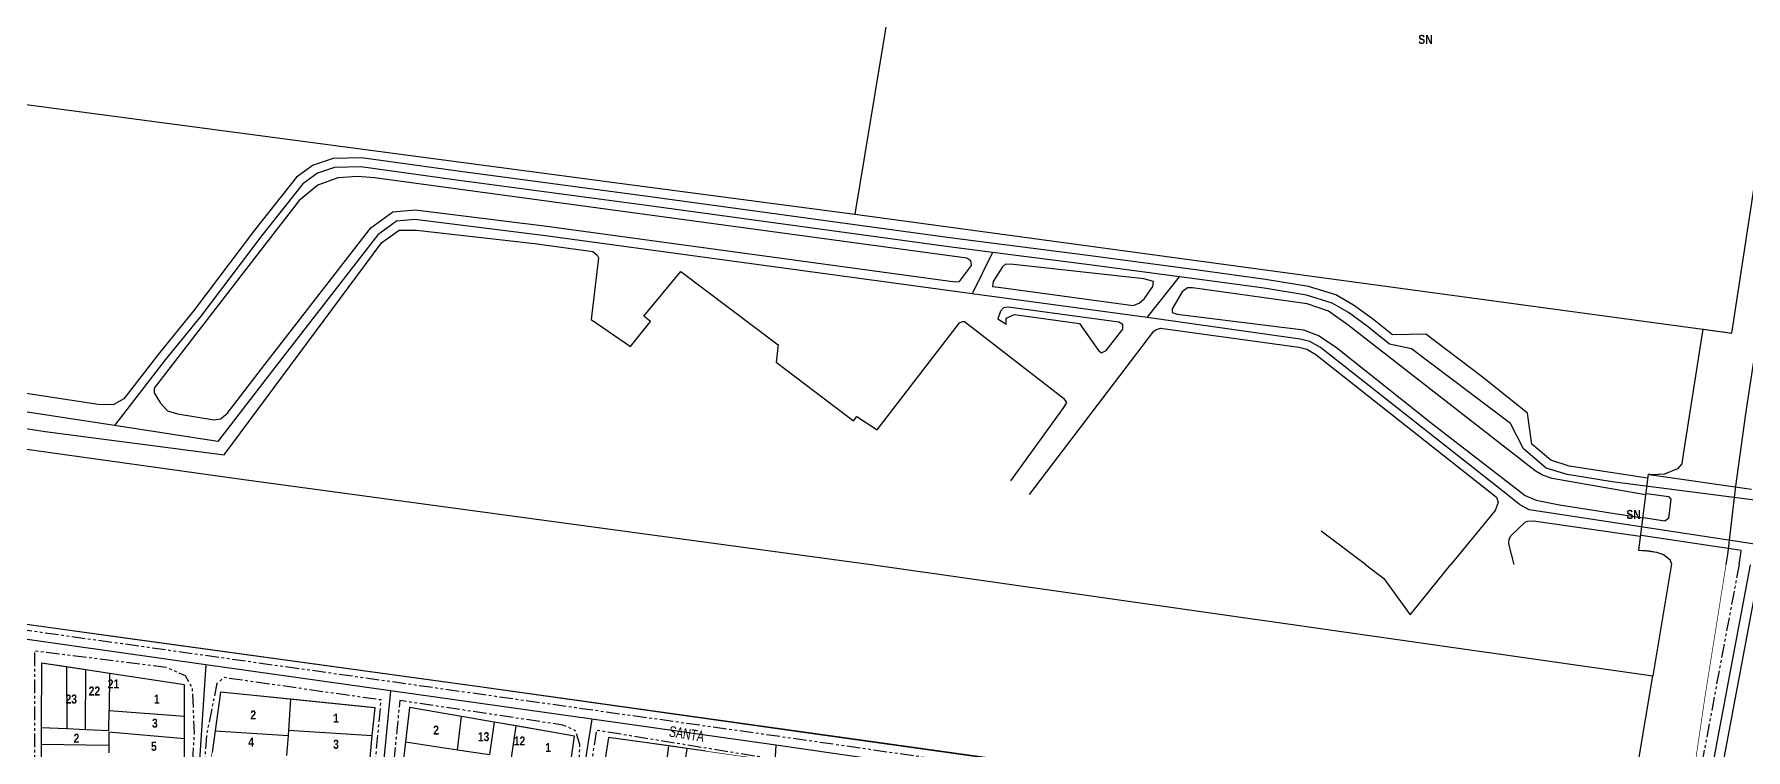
# Model space of a CAD drawing. Extents: x 204381 to 207261, y 4847713 to 4851061.
# Drawn here: x 204745.6 to 205221.4, y 4850212.5 to 4850411.3 of the extents above; entities that cross this region are included whole.
import ezdxf
from ezdxf.enums import TextEntityAlignment as Align

# ---------------------------------------------------------------- set-up
doc = ezdxf.new("R2010")
doc.units = 0
doc.header["$LTSCALE"] = 1.5
doc.header["$MEASUREMENT"] = 0
doc.linetypes.add('PHANTOMX2', pattern=[5, 2.5, -0.5, 0.5, -0.5, 0.5, -0.5])
for name, color, linetype in [('CD-MALHA-LOTES', 40, 'CONTINUOUS'), ('HD-VALAS-DRENOS', 170, 'CONTINUOUS'), ('RU-QUADRAS', 210, 'CONTINUOUS'), ('SV-EIXO-ROD-ESTR', 7, 'CONTINUOUS'), ('SV-EIXO-RUA-N-PAV', 6, 'CONTINUOUS'), ('SV-EIXO-RUA-PAV', 20, 'CONTINUOUS'), ('SV-EST-MUNIC-PAV', 1, 'CONTINUOUS'), ('SV-RUA-NAO-PAV-S-GUIA-C-GUIA', 7, 'PHANTOMX2'), ('SV-RUA-PAVIM-S-GUIA-C-GUIA', 7, 'CONTINUOUS'), ('SV-TXT-RUA-N-PAV-S-GUIA-C-GUIA', 7, 'CONTINUOUS'), ('Th_NmrPort', 7, 'CONTINUOUS')]:
    doc.layers.add(name, color=color, linetype=linetype)
doc.styles.add('ARIAL', font='ARIAL.TTF')
doc.styles.get("Standard").update_dxf_attribs({"font": 'swisscbo.ttf'})

msp = doc.modelspace()

# ---------------------------------------------------------------- linework, layer by layer
at = {"layer": 'CD-MALHA-LOTES', "linetype": 'Continuous'}
for points in [[(204990.52, 4850462.54), (204973.69, 4850361.28)], [(204637.07, 4850405.79), (204908.27, 4850369.93)], [(205217.5, 4850328.24), (205226.96, 4850389.94)], [(204908.27, 4850369.93), (204973.69, 4850361.28)], [(204973.69, 4850361.28), (205209.44, 4850329.35)], [(205209.44, 4850329.35), (205217.5, 4850328.24)], [(204643.87, 4850309.9), (204803.22, 4850287.6)], [(204803.22, 4850287.6), (204978.25, 4850263.92)], [(204978.25, 4850263.92), (205195.54, 4850232.95)], [(204720.14, 4850250.55), (204770.11, 4850243.68)], [(204770.11, 4850243.68), (204870.04, 4850229.95)], [(204747.59, 4850236.51), (204747.56, 4850218.63)], [(204754.56, 4850235.46), (204747.59, 4850236.51)], [(204754.56, 4850235.46), (204754.65, 4850218.32)], [(204759.95, 4850234.64), (204754.56, 4850235.46)], [(204759.87, 4850218.1), (204759.95, 4850234.64)], [(204766.52, 4850233.65), (204759.95, 4850234.64)], [(204766.52, 4850233.65), (204766.42, 4850223.4)], [(204787.39, 4850230.49), (204766.52, 4850233.65)], [(205187.59, 4850185.58), (205195.54, 4850232.95)], [(204787.39, 4850221.79), (204787.39, 4850230.49)], [(204797.36, 4850228.47), (204795.86, 4850217.7)], [(204816.88, 4850226.47), (204797.36, 4850228.47)], [(204870.04, 4850229.95), (204962.67, 4850216.92)], [(204766.37, 4850217.81), (204766.42, 4850223.4)], [(204766.42, 4850223.4), (204787.39, 4850221.79)], [(204816.88, 4850226.47), (204816.26, 4850217.93)], [(204840.34, 4850224.07), (204816.88, 4850226.47)], [(204839.59, 4850216.42), (204840.34, 4850224.07)], [(204849.9, 4850224.21), (204848.78, 4850214.64)], [(204864.41, 4850221.69), (204849.9, 4850224.21)], [(204747.56, 4850218.63), (204747.55, 4850213.97)], [(204747.56, 4850218.63), (204754.65, 4850218.32)], [(204754.65, 4850218.32), (204759.87, 4850218.1)], [(204759.87, 4850218.1), (204766.37, 4850217.81)], [(204787.39, 4850215.54), (204787.39, 4850221.79)], [(204863.26, 4850212.47), (204864.41, 4850221.69)], [(204873.43, 4850220.13), (204864.41, 4850221.69)], [(204873.43, 4850220.13), (204872.12, 4850211.15)], [(204879.58, 4850219.06), (204873.43, 4850220.13)], [(204878.3, 4850210.23), (204879.58, 4850219.06)], [(204895.77, 4850216.25), (204879.58, 4850219.06)], [(204747.55, 4850213.97), (204747.54, 4850208.95)], [(204747.55, 4850213.97), (204766.33, 4850213.7)], [(204766.33, 4850213.7), (204766.31, 4850211.58)], [(204766.37, 4850217.43), (204766.33, 4850213.7)], [(204766.37, 4850217.43), (204787.39, 4850215.54)], [(204787.39, 4850209.53), (204787.39, 4850215.54)], [(204795.86, 4850217.7), (204795.03, 4850211.73)], [(204795.86, 4850217.7), (204816.15, 4850216.37)], [(204816.15, 4850216.37), (204815.75, 4850210.84)], [(204816.26, 4850217.93), (204816.15, 4850216.37)], [(204816.26, 4850217.93), (204839.59, 4850216.42)], [(204838.88, 4850209.12), (204839.59, 4850216.42)], [(204848.78, 4850214.64), (204848.21, 4850209.81)], [(204848.78, 4850214.64), (204863.26, 4850212.47)], [(204894.58, 4850207.8), (204895.77, 4850216.25)], [(204905.23, 4850215.89), (204903.78, 4850206.29)], [(204922.03, 4850213.51), (204905.23, 4850215.89)], [(204920.82, 4850204), (204922.03, 4850213.51)], [(204927.09, 4850212.79), (204922.03, 4850213.51)], [(204962.67, 4850216.92), (205055.3, 4850203.9)], [(204863.26, 4850212.47), (204872.12, 4850211.15)], [(204925.74, 4850203.34), (204927.09, 4850212.79)], [(204932.28, 4850212.06), (204927.09, 4850212.79)]]:
    msp.add_lwpolyline(points, dxfattribs=at)
at = {"layer": 'CD-MALHA-LOTES', "linetype": 'Continuous', "flags": 128}
msp.add_lwpolyline([(205209.44, 4850329.35), (205204.06, 4850295.1), (205203.58, 4850291.94), (205202.38, 4850290.49), (205198.77, 4850289.04), (205195.17, 4850288.8), (205194.22, 4850289.01), (205191.54, 4850267.89), (205193.73, 4850267.74), (205196.51, 4850267.35), (205198.47, 4850266.73), (205200.29, 4850265.34), (205200.77, 4850264.11), (205195.54, 4850232.95)], dxfattribs=at)
at = {"layer": 'HD-VALAS-DRENOS', "const_width": 0.18, "flags": 128}
for points in [[(205215.89, 4850263.9), (205216.34, 4850266.69), (205218.58, 4850285.66), (205221.36, 4850305.82), (205223.1, 4850316.72), (205238.04, 4850414.45), (205238.72, 4850420.4), (205246.87, 4850472.12), (205248.16, 4850480.37), (205258.21, 4850543.89), (205259.19, 4850552.79), (205266.79, 4850602.76), (205268.08, 4850611.21), (205269.93, 4850623.01), (205270.19, 4850626.86), (205270.75, 4850629.21)], [(205215.89, 4850263.9), (205216.34, 4850266.69), (205218.58, 4850285.66), (205221.36, 4850305.82), (205223.1, 4850316.72), (205238.04, 4850414.45), (205238.72, 4850420.4), (205246.87, 4850472.12), (205248.16, 4850480.37), (205258.21, 4850543.89), (205259.19, 4850552.79), (205266.79, 4850602.76), (205268.08, 4850611.21), (205269.93, 4850623.01), (205270.19, 4850626.86), (205270.75, 4850629.21)], [(205215.89, 4850263.9), (205210.02, 4850227.12), (205205.73, 4850197.95)]]:
    msp.add_lwpolyline(points, dxfattribs=at)
at = {"layer": 'HD-VALAS-DRENOS', "flags": 128}
msp.add_lwpolyline([(205215.89, 4850263.9), (205216.34, 4850266.69), (205218.58, 4850285.66), (205221.36, 4850305.82), (205223.1, 4850316.72), (205238.04, 4850414.45), (205238.72, 4850420.4), (205246.87, 4850472.12), (205248.16, 4850480.37), (205258.21, 4850543.89), (205259.19, 4850552.79), (205266.79, 4850602.76), (205268.08, 4850611.21), (205269.93, 4850623.01), (205270.19, 4850626.86), (205270.75, 4850629.21)], dxfattribs=at)
at = {"layer": 'RU-QUADRAS', "color": 6, "linetype": 'Continuous', "const_width": 0.18}
msp.add_lwpolyline([(205226.96, 4850389.94), (205217.5, 4850328.24), (205209.44, 4850329.35), (205203.58, 4850291.94), (205202.38, 4850290.49), (205198.77, 4850289.04), (205195.17, 4850288.8), (205194.22, 4850289.01), (205191.54, 4850267.89, -0.099395), (205198.47, 4850266.73), (205200.29, 4850265.34), (205200.77, 4850264.11), (205187.59, 4850185.58), (204870.04, 4850229.95), (204670.18, 4850257.42)], format="xyb", dxfattribs=at)
for points in [[(204747.3, 4850174.15), (204747.59, 4850236.51), (204787.39, 4850230.49), (204787.39, 4850200.59), (204787, 4850200.38), (204787, 4850116.6), (204747.85, 4850116.6)], [(204794.22, 4850205.94), (204797.36, 4850228.47), (204840.34, 4850224.07), (204833.18, 4850149.87), (204835.87, 4850149.56), (204835.13, 4850143.72), (204832.48, 4850143.94), (204830.34, 4850118.86), (204829.46, 4850112.34), (204794.91, 4850115.79), (204795.08, 4850133.58)], [(204836.38, 4850108.74), (204849.9, 4850224.21), (204895.77, 4850216.25), (204892.77, 4850194.97), (204878.71, 4850103.54)], [(204887.88, 4850102.81), (204905.23, 4850215.89), (204947.98, 4850209.83), (204947.13, 4850198.28), (204940.65, 4850135.07), (204933.07, 4850095.73)]]:
    msp.add_lwpolyline(points, close=True, dxfattribs=at)
at = {"layer": 'SV-EIXO-ROD-ESTR', "flags": 128}
msp.add_lwpolyline([(205225.35, 4850263.88), (205214.62, 4850206.73), (205210.75, 4850181.17), (205210.22, 4850177), (205207.59, 4850136.15), (205206.08, 4850084.18), (205206.06, 4850063.71), (205206.91, 4850030.97), (205209.83, 4850001.75), (205211.57, 4849987.24), (205215.83, 4849964.8), (205219.89, 4849945.17), (205224.53, 4849926.5)], dxfattribs=at)
at = {"layer": 'SV-EIXO-RUA-N-PAV', "flags": 128}
for points in [[(205210.22, 4850177), (205190.04, 4850180.29), (205142.66, 4850186.06), (205132.68, 4850187.59), (205102.17, 4850191.95), (205052.43, 4850198.89), (205001.78, 4850206.53), (204951.71, 4850213.74), (204900.64, 4850220.94), (204844.66, 4850228.84), (204793.29, 4850236.08), (204743.03, 4850243.14), (204695.73, 4850249.79), (204650.55, 4850256.14), (204642.53, 4850257.75)], [(204793.29, 4850236.08), (204791.31, 4850205.43), (204789.49, 4850185.37), (204790.1, 4850169.87), (204790.4, 4850150.73), (204789.49, 4850131.59), (204788.88, 4850115.48), (204791.06, 4850112.31), (204792.53, 4850110.16), (204789.49, 4850088.59), (204786.75, 4850061.24), (204784.32, 4850039.06), (204784.32, 4850022.2), (204784.02, 4850003.66), (204784.02, 4849989.4)], [(204844.66, 4850228.84), (204832.69, 4850106.42), (204832.64, 4850105.92), (204832.09, 4850101.16), (204820.68, 4850022.5), (204817.58, 4849989.12)], [(204900.64, 4850220.94), (204881.22, 4850099.97), (204881.45, 4850098.86), (204882.34, 4850094.53), (204872.03, 4850014.18), (204869.88, 4849988.6)], [(204951.71, 4850213.74), (204948.81, 4850165.33), (204945.44, 4850136.55), (204938.09, 4850091.83), (204937.82, 4850087.88), (204937.48, 4850082.95), (204929.51, 4850050.64), (204918.18, 4850011.74), (204913.54, 4849994.37), (204913.54, 4849994.34)]]:
    msp.add_lwpolyline(points, dxfattribs=at)
at = {"layer": 'SV-EIXO-RUA-PAV', "flags": 128}
for points in [[(205228.11, 4850281.22), (205184.2, 4850286.87), (205171.7, 4850288.91), (205165.91, 4850290.69), (205159.59, 4850296.05), (205155.95, 4850303.12), (205128.49, 4850323.87), (205122.35, 4850325.19), (205116.1, 4850330.16), (205110.97, 4850333.93), (205106.4, 4850336.59), (205099.26, 4850338.75), (205087.48, 4850340.68), (205068.84, 4850343.21), (205063.99, 4850343.86), (205038.2, 4850347.27), (205011.96, 4850350.64), (204999.8, 4850352.21), (204916.53, 4850363.57), (204862.36, 4850370.84), (204836.39, 4850374.39), (204829.12, 4850374.28), (204824.34, 4850372.64), (204820.28, 4850369.71), (204808.86, 4850355.34), (204791.93, 4850332.94), (204782.03, 4850320.76), (204767.9, 4850302.54)], [(204796.66, 4850298.15), (204767.9, 4850302.54), (204707.19, 4850311.79), (204698.42, 4850313.65), (204691, 4850318.13), (204629.04, 4850365.51)], [(205226.3, 4850269.2), (205161.18, 4850279.11), (205158.44, 4850280.59), (205155.15, 4850283.26), (205103.15, 4850324.22), (205100.21, 4850325.94), (205097.52, 4850326.55), (205055, 4850332.58), (205006.33, 4850339.12), (204887.71, 4850355.28), (204851.43, 4850359.82), (204846.3, 4850359.3), (204841.08, 4850355.52), (204811.8, 4850317.88), (204796.66, 4850298.15)], [(205011.96, 4850350.64), (205006.33, 4850339.12)], [(205055, 4850332.58), (205063.99, 4850343.86)]]:
    msp.add_lwpolyline(points, dxfattribs=at)
at = {"layer": 'SV-EST-MUNIC-PAV', "linetype": 'PHANTOMX2', "flags": 128}
for points in [[(205219.49, 4850263.9), (205220.14, 4850267.8)], [(205219.49, 4850263.9), (205208.99, 4850207.82), (205206.16, 4850196.19), (205203.94, 4850193.25), (205200.48, 4850192.73)]]:
    msp.add_lwpolyline(points, dxfattribs=at)
at = {"layer": 'SV-EST-MUNIC-PAV', "flags": 128}
msp.add_lwpolyline([(205222.6, 4850263.88), (205211.92, 4850207.19), (205207.57, 4850178.51), (205204.85, 4850136.26), (205204.01, 4850084.22), (205203.31, 4850053.96), (205204.18, 4850030.83), (205206.09, 4850001.55), (205208.31, 4849986.81), (205212.16, 4849964.86), (205216.37, 4849944.6), (205221.25, 4849926.13), (205224.05, 4849915)], dxfattribs=at)
at = {"layer": 'SV-RUA-NAO-PAV-S-GUIA-C-GUIA', "flags": 128}
msp.add_lwpolyline([(205188.18, 4850185.78), (205187.85, 4850183.08), (205142.99, 4850188.54), (205018.18, 4850206.7), (204954.75, 4850215.84), (204796.92, 4850238.1), (204650.97, 4850258.61), (204643.43, 4850260.13)], dxfattribs=at)
for points in [[(204746.06, 4850115.7), (204745.73, 4850239.97), (204782.29, 4850235.43), (204787.52, 4850233.08), (204789.5, 4850229.75), (204790.07, 4850217.12), (204789.05, 4850199.95), (204788, 4850183), (204788.76, 4850152.4), (204787.54, 4850124.71), (204786.86, 4850115.85), (204785.26, 4850114.91)], [(204791.26, 4850115.31), (204791.8, 4850156.84), (204791.9, 4850175.37), (204791.18, 4850185.15), (204792.08, 4850197.62), (204793.64, 4850216.89), (204796.46, 4850230.94), (204798.47, 4850232.58), (204841.97, 4850226.38), (204835.95, 4850162.15), (204833.05, 4850132.22), (204830.44, 4850112.8), (204827.32, 4850109.97), (204809.69, 4850112.08)], [(204878.87, 4850102.34), (204884.9, 4850136.81), (204897.01, 4850205.89), (204897.28, 4850213.95), (204896.01, 4850217.82), (204892.52, 4850219.31), (204847.22, 4850226.13), (204835.4, 4850107.74)], [(204884.11, 4850102), (204930.1, 4850093.56), (204933.89, 4850093.33), (204937.1, 4850105.68), (204943.82, 4850144.84), (204949.7, 4850210.07), (204901.86, 4850217.87)]]:
    msp.add_lwpolyline(points, close=True, dxfattribs=at)
at = {"layer": 'SV-RUA-PAVIM-S-GUIA-C-GUIA', "flags": 128}
for points in [[(205194.08, 4850287.89), (205172.25, 4850291.24), (205167.16, 4850292.92), (205161.93, 4850297.35), (205160.67, 4850306.01), (205148.12, 4850316.08), (205132.39, 4850327.92), (205123.2, 4850327.72), (205117.62, 4850332.15), (205112.34, 4850336.03), (205107.41, 4850338.9), (205099.83, 4850341.19), (205087.85, 4850343.15), (205069.18, 4850345.69), (205038.52, 4850349.75), (205000.13, 4850354.69), (204916.86, 4850366.05), (204862.7, 4850373.32), (204836.54, 4850376.9), (204828.69, 4850376.78), (204823.17, 4850374.89), (204818.53, 4850371.53), (204806.88, 4850356.87), (204789.96, 4850334.48), (204780.07, 4850322.32), (204770.48, 4850309.95), (204767.52, 4850308.26), (204763.38, 4850308.43), (204708.12, 4850316.86)], [(204693, 4850309.67), (204748.61, 4850300.85), (204798.43, 4850294.4), (204842.19, 4850353.45), (204847.06, 4850356.86), (204851.88, 4850356.86), (204884.64, 4850353.14), (204900.92, 4850350.86), (204902.06, 4850349.91), (204902.46, 4850349.1), (204900.39, 4850332.05), (204911.35, 4850324.54), (204916.92, 4850331.47), (204915.03, 4850332.98), (204925.32, 4850345.34), (204952.41, 4850324.99), (204951.89, 4850320.14), (204973.3, 4850303.81), (204974.25, 4850305.01), (204979.88, 4850301.33), (205002.78, 4850331.05), (205003.63, 4850331.45), (205004.23, 4850331.44), (205031.72, 4850310.19), (205032.56, 4850308.98), (205031.71, 4850307.54), (205016.94, 4850287.14)], [(205193.49, 4850283.29), (205167.54, 4850287.86), (205164.89, 4850288.72), (205162.85, 4850289.94), (205110.82, 4850330.48), (205105.39, 4850334.36), (205099.41, 4850336.39), (205067.61, 4850340.85), (205066.16, 4850340.85), (205064.71, 4850339.71), (205061.94, 4850334.97), (205061.93, 4850333.92), (205063.28, 4850333.51), (205098.43, 4850329.14), (205102.82, 4850327.46), (205107.6, 4850324.19), (205134.38, 4850302.89), (205160.08, 4850283.09), (205163.12, 4850281.83), (205169.56, 4850280.49), (205192.68, 4850276.89)], [(205022.27, 4850283.41), (205056.82, 4850328.79), (205057.37, 4850329.13), (205058.67, 4850329.63), (205097.11, 4850324.29), (205099.36, 4850323.78), (205101.85, 4850322.31), (205152.08, 4850282.68), (205152.58, 4850281.13), (205151.72, 4850278.98), (205139.43, 4850263.91)], [(205222.96, 4850284.8), (205194.52, 4850288.81)], [(205193.83, 4850283.7), (205199.89, 4850282.8), (205200.53, 4850282.09), (205199.91, 4850276.69), (205198.86, 4850276), (205192.91, 4850276.86)], [(205156.98, 4850263.9), (205155.53, 4850269.7), (205155.58, 4850271), (205156.13, 4850272), (205160.1, 4850275.83), (205160.75, 4850275.98), (205162.39, 4850276.02), (205192.03, 4850271.77)], [(205115.62, 4850263.91), (205103.34, 4850273.16)], [(205220.14, 4850267.8), (205192.25, 4850271.95)], [(205115.62, 4850263.91), (205120.77, 4850260.02), (205128.07, 4850249.96), (205139.43, 4850263.91)]]:
    msp.add_lwpolyline(points, dxfattribs=at)
for points in [[(204797.43, 4850304.37), (204799.23, 4850305.91), (204809.68, 4850319.52), (204839.2, 4850357.47), (204845.32, 4850361.89), (204851.46, 4850362.51), (204888.06, 4850357.93), (205001.63, 4850342.47), (205002.83, 4850342.56), (205006.14, 4850347), (205006, 4850348.3), (205004.8, 4850349.01), (204840.16, 4850371.38), (204835.47, 4850371.75), (204830.02, 4850371.38), (204824.43, 4850369.34), (204819.21, 4850365.07), (204808.41, 4850351.11), (204778.98, 4850312.91), (204778.98, 4850311.66), (204780.71, 4850308.75), (204782.65, 4850306.59), (204785.44, 4850305.77), (204795.58, 4850304.12)], [(205014.73, 4850346.66), (205012.12, 4850342.57), (205011.96, 4850341.17), (205013.61, 4850341.01), (205051.1, 4850335.87), (205052.71, 4850336.57), (205054.21, 4850337.81), (205056.52, 4850341.2), (205056.73, 4850342.55), (205054.03, 4850343.32), (205017.83, 4850347.29), (205015.59, 4850347.36)], [(205047.09, 4850331.29), (205016.34, 4850335.39), (205015.04, 4850335.25), (205014.18, 4850334.3), (205013.43, 4850332.2), (205015.82, 4850330.69), (205015.82, 4850332.39), (205018.13, 4850333.43), (205036.15, 4850330.89), (205041.41, 4850323.36), (205042.31, 4850322.7), (205043.56, 4850323.35), (205048.23, 4850329.28), (205048.18, 4850330.58)]]:
    msp.add_lwpolyline(points, close=True, dxfattribs=at)

# ---------------------------------------------------------------- texts
at = {"layer": 'SV-TXT-RUA-N-PAV-S-GUIA-C-GUIA', "style": 'ARIAL', "width": 0.7}
msp.add_text('SANTA', height=3, rotation=351, dxfattribs=at).set_placement((204921.91, 4850216.15))
at = {"layer": 'Th_NmrPort', "color": 1}
for s, p in [('SN', (205130.35, 4850409.84)), ('SN', (205188.19, 4850277.84)), ('23', (204754.31, 4850226.54)), ('22', (204760.74, 4850228.77)), ('21', (204766.05, 4850230.73)), ('1', (204778.89, 4850226.54)), ('2', (204805.69, 4850222.14)), ('3', (204778.34, 4850219.84)), ('1', (204828.69, 4850221.23)), ('2', (204856.52, 4850217.91)), ('2', (204756.55, 4850215.65)), ('5', (204778.06, 4850213.42)), ('4', (204805.09, 4850214.58)), ('3', (204828.69, 4850213.98)), ('13', (204868.93, 4850216.09)), ('12', (204878.91, 4850214.89)), ('1', (204887.68, 4850213.07))]:
    msp.add_text(s, height=2.5, dxfattribs=at).set_placement(p, align=Align.MIDDLE_LEFT)

doc.saveas('drawing.dxf')
